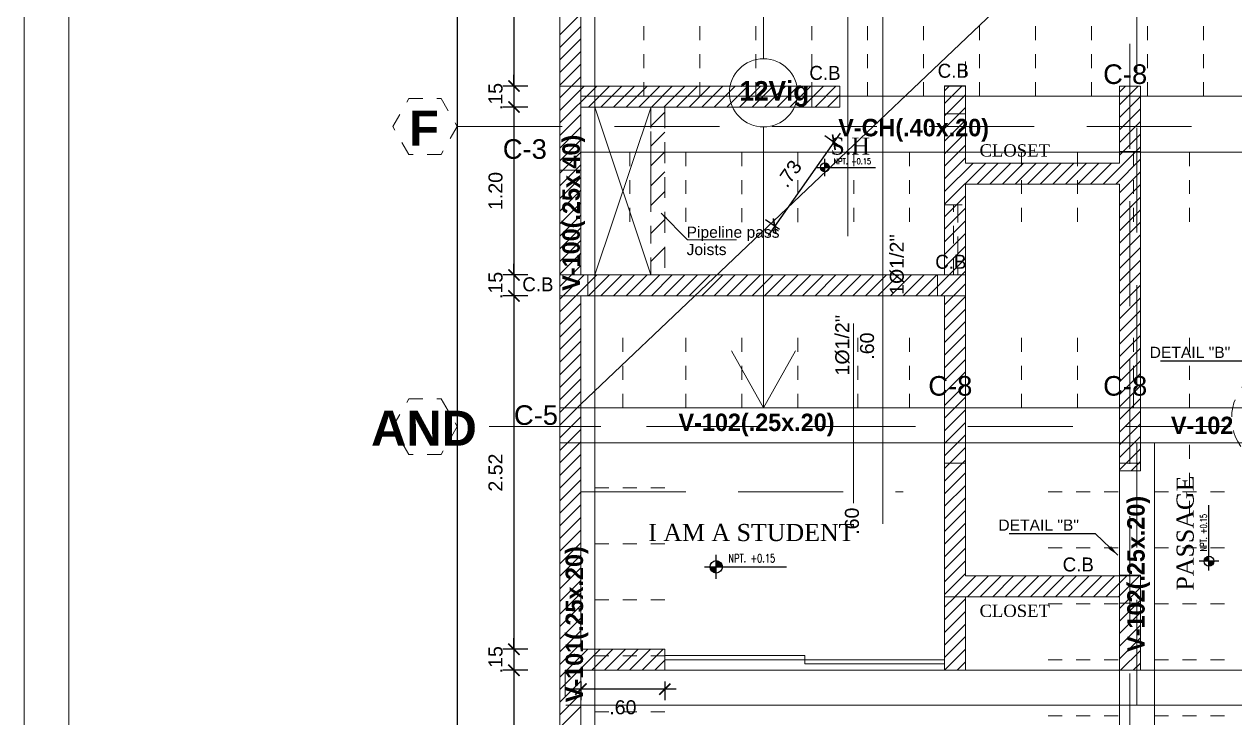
# Model space of a CAD drawing. Header units: millimetres. Extents: x -59 to 123, y 54 to 155.
# Drawn here: x 78.83 to 87.49, y 113.86 to 118.82 of the extents above; entities that cross this region are included whole.
import ezdxf
from ezdxf.enums import TextEntityAlignment as Align

# ---------------------------------------------------------------- set-up
doc = ezdxf.new("R2010")
doc.units = ezdxf.units.MM
for name, pattern in [('ACAD_ISO02W100', [15, 12, -3]), ('CONTINUA', [0]), ('DASHED', [0.75, 0.5, -0.25]), ('DASHED2', [0.375, 0.25, -0.125]), ('HIDDEN2', [0.1875, 0.125, -0.0625]), ('RAYITAS', [0.375, 0.25, -0.125])]:
    doc.linetypes.add(name, pattern=pattern)
doc.layers.get('0').update_dxf_attribs({"lineweight": 9})
doc.layers.get('Defpoints').update_dxf_attribs({"lineweight": 0})
for name, color, linetype in [('A-COT', 8, 'Continuous'), ('A-IND niveles', 8, 'Continuous'), ('A-PROY', 8, 'HIDDEN2'), ('A-TEX 010', 7, 'Continuous'), ('TEXTO', 2, 'Continuous')]:
    doc.layers.add(name, color=color, linetype=linetype)
for name, color, linetype, lineweight in [('A_mobiliario', 252, 'Continuous', 15), ('ACERO', 150, 'CONTINUA', 40), ('ACHURADO', 252, 'Continuous', 5), ('COLUMNAS', 1, 'Continuous', 53), ('COTA', 4, 'Continuous', 9), ('COTAS', 8, 'Continuous', 5), ('DET-CORTE', 86, 'Continuous', 50), ('EJES', 6, 'ACAD_ISO02W100', 5), ('HP-Mobiliario', 251, 'Continuous', 0), ('MUROS', 7, 'Continuous', 80), ('PLUMA 1', 1, 'Continuous', 9), ('TEXTO VIGAS', 2, 'Continuous', 20), ('VIDRIO', 7, 'Continuous', 5), ('VIGAS', 2, 'Continuous', 25), ('viguetas', 254, 'DASHED2', 9)]:
    doc.layers.add(name, color=color, linetype=linetype, lineweight=lineweight)
doc.styles.add('estilo1', font='arial.ttf')
doc.styles.add('Henry', font='GOTHICB.TTF')
doc.styles.add('LUIS', font='arial.ttf')
doc.styles.add('ROMANS', font='ROMANS.SHX', dxfattribs={"width": 1.35, "height": 0.29})
doc.styles.add('ROMANS 0.75', font='romans.shx', dxfattribs={"width": 0.75})
doc.styles.get("Standard").update_dxf_attribs({"font": 'arial.ttf'})
doc.styles.add('STILUS', font='arial.ttf')
doc.styles.add('style1', font='arial.ttf', dxfattribs={"height": 0.1})
doc.styles.add('style2', font='bgothm.ttf')
doc.dimstyles.new('luis', dxfattribs={"dimtxt": 0.08, "dimasz": 0.05, "dimexe": 0.05, "dimexo": 0.1, "dimgap": 0.05, "dimtad": 2, "dimzin": 4, "dimdsep": 46, "dimtxsty": 'LUIS', "dimblk": 'ARCHTICK', "dimcen": 2, "dimdle": 0.05, "dimclrd": 256, "dimclre": 256, "dimclrt": 56, "dimaunit": 1, "dimadec": 0, "dimazin": 0, "dimtfac": 1, "dimtix": 1, "dimtmove": 0, "dimatfit": 3, "dimfxl": 1, "dimlwd": -1, "dimlwe": -1, "dimarcsym": 0})
doc.dimstyles.new('luis1', dxfattribs={"dimtxt": 0.1, "dimasz": 0.08, "dimexe": 0.08, "dimexo": 0.08, "dimgap": 0.08, "dimtad": 2, "dimzin": 4, "dimdsep": 46, "dimtxsty": 'style1', "dimblk": 'ARCHTICK', "dimcen": 2, "dimdle": 0.08, "dimclrd": 256, "dimclre": 256, "dimclrt": 256, "dimadec": 0, "dimazin": 1, "dimtfac": 1, "dimtix": 1, "dimtmove": 0, "dimatfit": 3, "dimfxl": 1, "dimtolj": 1, "dimarcsym": 0})

# ---------------------------------------------------------------- blocks, each defined once
blk = doc.blocks.new('A$C37766BCA')
blk.add_line((0, 0.181), (1.22, 0.181))
blk.add_lwpolyline([(0.174, 0), (0.174, 0.361)])
at = {"const_width": 0.0923}
for points in [[(0.128, 0.181, 0.414214), (0.174, 0.135)], [(0.221, 0.181, 0.414214), (0.174, 0.227, 0.414214)]]:
    blk.add_lwpolyline(points, format="xyb", dxfattribs=at)
blk.add_circle((0.174, 0.181), 0.0923)
blk = doc.blocks.new('_ArchTick')
at = {"color": 0, "linetype": 'ByBlock', "const_width": 0.15}
blk.add_lwpolyline([(-0.5, -0.5), (0.5, 0.5)], dxfattribs=at)
blk = doc.blocks.new('*D1053')
at = {"layer": 'A-COT', "linetype": 'Continuous', "lineweight": -2, "transparency": 16777216}
for p, q in [((81.929, 121.3345), (81.929, 102.1745)), ((82.029, 121.2545), (81.849, 121.2545)), ((82.029, 102.2545), (81.849, 102.2545))]:
    blk.add_line(p, q, dxfattribs=at)
at = {"layer": 'Defpoints', "color": 0, "linetype": 'CONTINUA', "transparency": 16777216}
for p in [(82.6632, 121.2545), (81.929, 102.2545), (82.6632, 102.2545)]:
    blk.add_point(p, dxfattribs=at)
at = {"layer": 'A-COT', "linetype": 'CONTINUA', "lineweight": -2, "transparency": 16777216, "xscale": 0.08, "yscale": 0.08, "zscale": 0.08}
for p, rotation in [((81.929, 121.2545), 90), ((81.929, 102.2545), 270)]:
    blk.add_blockref('_ArchTick', p, dxfattribs=dict(at, rotation=rotation))
at = {"layer": 'A-COT', "linetype": 'CONTINUA', "lineweight": 5, "transparency": 16777216, "insert": (81.7979, 111.7545), "char_height": 0.1, "attachment_point": 5, "rotation": 90, "style": 'style1'}
blk.add_mtext('\\A1;19.00', dxfattribs=at)
blk = doc.blocks.new('*D818')
at = {"layer": 'A-COT', "linetype": 'Continuous', "lineweight": -2, "transparency": 16777216}
for p, q in [((82.3344, 121.1845), (82.3344, 118.2995)), ((82.4344, 121.1045), (82.2544, 121.1045)), ((82.4344, 118.3795), (82.2544, 118.3795))]:
    blk.add_line(p, q, dxfattribs=at)
at = {"layer": 'Defpoints', "color": 0, "linetype": 'CONTINUA', "transparency": 16777216}
for p in [(82.7377, 121.1045), (82.3344, 118.3795), (82.7377, 118.3795)]:
    blk.add_point(p, dxfattribs=at)
at = {"layer": 'A-COT', "linetype": 'CONTINUA', "lineweight": -2, "transparency": 16777216, "xscale": 0.08, "yscale": 0.08, "zscale": 0.08}
for p, rotation in [((82.3344, 121.1045), 90), ((82.3344, 118.3795), 270)]:
    blk.add_blockref('_ArchTick', p, dxfattribs=dict(at, rotation=rotation))
at = {"layer": 'A-COT', "linetype": 'CONTINUA', "lineweight": 5, "transparency": 16777216, "insert": (82.2033, 119.742), "char_height": 0.1, "attachment_point": 5, "rotation": 90, "style": 'style1'}
blk.add_mtext('\\A1;2.73', dxfattribs=at)
blk = doc.blocks.new('*D819')
at = {"layer": 'A-COT', "linetype": 'Continuous', "lineweight": -2, "transparency": 16777216}
for p, q in [((82.3344, 118.3795), (82.3344, 118.4595)), ((82.4344, 118.3795), (82.2544, 118.3795)), ((82.3344, 118.3795), (82.3344, 118.2295)), ((82.4344, 118.2295), (82.2544, 118.2295)), ((82.3344, 118.2295), (82.3344, 118.1495))]:
    blk.add_line(p, q, dxfattribs=at)
at = {"layer": 'Defpoints', "color": 0, "linetype": 'CONTINUA', "transparency": 16777216}
for p in [(82.7377, 118.3795), (82.3344, 118.2295), (82.7377, 118.2295)]:
    blk.add_point(p, dxfattribs=at)
at = {"layer": 'A-COT', "linetype": 'CONTINUA', "lineweight": -2, "transparency": 16777216, "xscale": 0.08, "yscale": 0.08, "zscale": 0.08}
for p, rotation in [((82.3344, 118.3795), 270), ((82.3344, 118.2295), 90)]:
    blk.add_blockref('_ArchTick', p, dxfattribs=dict(at, rotation=rotation))
at = {"layer": 'A-COT', "linetype": 'CONTINUA', "lineweight": 5, "transparency": 16777216, "insert": (82.2033, 118.3045), "char_height": 0.1, "attachment_point": 5, "rotation": 90, "style": 'style1'}
blk.add_mtext('\\A1;.15', dxfattribs=at)
blk = doc.blocks.new('*D820')
at = {"layer": 'A-COT', "linetype": 'Continuous', "lineweight": -2, "transparency": 16777216}
for p, q in [((82.3344, 118.3095), (82.3344, 116.9495)), ((82.4344, 118.2295), (82.2544, 118.2295)), ((82.4344, 117.0295), (82.2544, 117.0295))]:
    blk.add_line(p, q, dxfattribs=at)
at = {"layer": 'Defpoints', "color": 0, "linetype": 'CONTINUA', "transparency": 16777216}
for p in [(82.7377, 118.2295), (82.3344, 117.0295), (82.7377, 117.0295)]:
    blk.add_point(p, dxfattribs=at)
at = {"layer": 'A-COT', "linetype": 'CONTINUA', "lineweight": -2, "transparency": 16777216, "xscale": 0.08, "yscale": 0.08, "zscale": 0.08}
for p, rotation in [((82.3344, 118.2295), 90), ((82.3344, 117.0295), 270)]:
    blk.add_blockref('_ArchTick', p, dxfattribs=dict(at, rotation=rotation))
at = {"layer": 'A-COT', "linetype": 'CONTINUA', "lineweight": 5, "transparency": 16777216, "insert": (82.2033, 117.6295), "char_height": 0.1, "attachment_point": 5, "rotation": 90, "style": 'style1'}
blk.add_mtext('\\A1;1.20', dxfattribs=at)
blk = doc.blocks.new('*D821')
at = {"layer": 'A-COT', "linetype": 'Continuous', "lineweight": -2, "transparency": 16777216}
for p, q in [((82.3344, 117.0295), (82.3344, 117.1095)), ((82.4344, 117.0295), (82.2544, 117.0295)), ((82.3344, 117.0295), (82.3344, 116.8795)), ((82.4344, 116.8795), (82.2544, 116.8795)), ((82.3344, 116.8795), (82.3344, 116.7995))]:
    blk.add_line(p, q, dxfattribs=at)
at = {"layer": 'Defpoints', "color": 0, "linetype": 'CONTINUA', "transparency": 16777216}
for p in [(82.7377, 117.0295), (82.3344, 116.8795), (82.7377, 116.8795)]:
    blk.add_point(p, dxfattribs=at)
at = {"layer": 'A-COT', "linetype": 'CONTINUA', "lineweight": -2, "transparency": 16777216, "xscale": 0.08, "yscale": 0.08, "zscale": 0.08}
for p, rotation in [((82.3344, 117.0295), 270), ((82.3344, 116.8795), 90)]:
    blk.add_blockref('_ArchTick', p, dxfattribs=dict(at, rotation=rotation))
at = {"layer": 'A-COT', "linetype": 'CONTINUA', "lineweight": 5, "transparency": 16777216, "insert": (82.2033, 116.9545), "char_height": 0.1, "attachment_point": 5, "rotation": 90, "style": 'style1'}
blk.add_mtext('\\A1;.15', dxfattribs=at)
blk = doc.blocks.new('*D822')
at = {"layer": 'A-COT', "linetype": 'Continuous', "lineweight": -2, "transparency": 16777216}
for p, q in [((82.3344, 116.9595), (82.3344, 114.2745)), ((82.4344, 116.8795), (82.2544, 116.8795)), ((82.4344, 114.3545), (82.2544, 114.3545))]:
    blk.add_line(p, q, dxfattribs=at)
at = {"layer": 'Defpoints', "color": 0, "linetype": 'CONTINUA', "transparency": 16777216}
for p in [(82.7377, 116.8795), (82.3344, 114.3545), (82.7377, 114.3545)]:
    blk.add_point(p, dxfattribs=at)
at = {"layer": 'A-COT', "linetype": 'CONTINUA', "lineweight": -2, "transparency": 16777216, "xscale": 0.08, "yscale": 0.08, "zscale": 0.08}
for p, rotation in [((82.3344, 116.8795), 90), ((82.3344, 114.3545), 270)]:
    blk.add_blockref('_ArchTick', p, dxfattribs=dict(at, rotation=rotation))
at = {"layer": 'A-COT', "linetype": 'CONTINUA', "lineweight": 5, "transparency": 16777216, "insert": (82.2033, 115.617), "char_height": 0.1, "attachment_point": 5, "rotation": 90, "style": 'style1'}
blk.add_mtext('\\A1;2.52', dxfattribs=at)
blk = doc.blocks.new('*D823')
at = {"layer": 'A-COT', "linetype": 'Continuous', "lineweight": -2, "transparency": 16777216}
for p, q in [((82.3344, 114.3545), (82.3344, 114.4345)), ((82.4344, 114.3545), (82.2544, 114.3545)), ((82.3344, 114.3545), (82.3344, 114.2045)), ((82.4344, 114.2045), (82.2544, 114.2045)), ((82.3344, 114.2045), (82.3344, 114.1245))]:
    blk.add_line(p, q, dxfattribs=at)
at = {"layer": 'Defpoints', "color": 0, "linetype": 'CONTINUA', "transparency": 16777216}
for p in [(82.7377, 114.3545), (82.3344, 114.2045), (82.7377, 114.2045)]:
    blk.add_point(p, dxfattribs=at)
at = {"layer": 'A-COT', "linetype": 'CONTINUA', "lineweight": -2, "transparency": 16777216, "xscale": 0.08, "yscale": 0.08, "zscale": 0.08}
for p, rotation in [((82.3344, 114.3545), 270), ((82.3344, 114.2045), 90)]:
    blk.add_blockref('_ArchTick', p, dxfattribs=dict(at, rotation=rotation))
at = {"layer": 'A-COT', "linetype": 'CONTINUA', "lineweight": 5, "transparency": 16777216, "insert": (82.2033, 114.2795), "char_height": 0.1, "attachment_point": 5, "rotation": 90, "style": 'style1'}
blk.add_mtext('\\A1;.15', dxfattribs=at)
blk = doc.blocks.new('*D824')
at = {"layer": 'A-COT', "linetype": 'Continuous', "lineweight": -2, "transparency": 16777216}
for p, q in [((82.3344, 114.2845), (82.3344, 107.3245)), ((82.4344, 114.2045), (82.2544, 114.2045)), ((82.4344, 107.4045), (82.2544, 107.4045))]:
    blk.add_line(p, q, dxfattribs=at)
at = {"layer": 'Defpoints', "color": 0, "linetype": 'CONTINUA', "transparency": 16777216}
for p in [(82.7377, 114.2045), (82.3344, 107.4045), (82.7377, 107.4045)]:
    blk.add_point(p, dxfattribs=at)
at = {"layer": 'A-COT', "linetype": 'CONTINUA', "lineweight": -2, "transparency": 16777216, "xscale": 0.08, "yscale": 0.08, "zscale": 0.08}
for p, rotation in [((82.3344, 114.2045), 90), ((82.3344, 107.4045), 270)]:
    blk.add_blockref('_ArchTick', p, dxfattribs=dict(at, rotation=rotation))
at = {"layer": 'A-COT', "linetype": 'CONTINUA', "lineweight": 5, "transparency": 16777216, "insert": (82.2033, 110.8045), "char_height": 0.1, "attachment_point": 5, "rotation": 90, "style": 'style1'}
blk.add_mtext('\\A1;6.80', dxfattribs=at)
blk = doc.blocks.new('*D1088')
at = {"layer": 'Defpoints', "color": 0, "ltscale": 0.02, "transparency": 16777216}
for p in [(82.8132, 114.2045), (83.4132, 114.2045), (82.8132, 114.07)]:
    blk.add_point(p, dxfattribs=at)
at = {"layer": 'viguetas', "linetype": 'Continuous', "lineweight": -2, "ltscale": 0.02, "transparency": 16777216}
for p, q in [((83.4932, 114.07), (82.7332, 114.07)), ((82.8132, 114.1245), (82.8132, 113.99)), ((83.4132, 114.1245), (83.4132, 113.99))]:
    blk.add_line(p, q, dxfattribs=at)
at = {"layer": 'viguetas', "lineweight": -2, "ltscale": 0.02, "transparency": 16777216, "xscale": 0.08, "yscale": 0.08, "zscale": 0.08, "rotation": 180}
blk.add_blockref('_ArchTick', (82.8132, 114.07), dxfattribs=at)
at = {"layer": 'viguetas', "lineweight": -2, "ltscale": 0.02, "transparency": 16777216, "xscale": 0.08, "yscale": 0.08, "zscale": 0.08}
blk.add_blockref('_ArchTick', (83.4132, 114.07), dxfattribs=at)
at = {"layer": 'viguetas', "lineweight": 5, "ltscale": 0.02, "transparency": 16777216, "insert": (83.1132, 113.939), "char_height": 0.1, "attachment_point": 5, "style": 'style1'}
blk.add_mtext('\\A1;.60', dxfattribs=at)
blk = doc.blocks.new('*D1093')
at = {"layer": 'COLUMNAS', "linetype": 'Continuous', "lineweight": -2, "transparency": 16777216}
for p, q in [((84.6677, 118.0433), (84.1521, 117.3126)), ((84.6567, 117.9532), (84.5562, 118.0241)), ((84.2333, 117.3532), (84.1328, 117.4241))]:
    blk.add_line(p, q, dxfattribs=at)
at = {"layer": 'Defpoints', "color": 0, "linetype": 'CONTINUA', "transparency": 16777216}
for p in [(84.7221, 117.907), (84.1982, 117.3779), (84.2987, 117.307)]:
    blk.add_point(p, dxfattribs=at)
at = {"layer": 'COLUMNAS', "linetype": 'CONTINUA', "lineweight": -2, "transparency": 16777216, "xscale": 0.08, "yscale": 0.08, "zscale": 0.08}
for p, rotation in [((84.6216, 117.9779), 54.79081053867852), ((84.1982, 117.3779), 234.7908105386785)]:
    blk.add_blockref('_ArchTick', p, dxfattribs=dict(at, rotation=rotation))
at = {"layer": 'COLUMNAS', "linetype": 'CONTINUA', "lineweight": 5, "transparency": 16777216, "insert": (84.3028, 117.7535), "char_height": 0.1, "attachment_point": 5, "rotation": 54.79081, "style": 'style1'}
blk.add_mtext('\\A1;.73', dxfattribs=at)

msp = doc.modelspace()

# ---------------------------------------------------------------- linework, layer by layer
at = {"color": 3, "lineweight": 5, "ltscale": 0.2}
for points in [[(84.6632, 118.2295), (84.4632, 118.2295), (84.4632, 118.3795), (84.6632, 118.3795)], [(85.4132, 118.1808), (85.4132, 118.3808), (85.5632, 118.3808), (85.5632, 118.1808)], [(82.8632, 116.8795), (82.6632, 116.8795), (82.6632, 117.0295), (82.8632, 117.0295)], [(85.5632, 116.8795), (85.3632, 116.8795), (85.3632, 117.0295), (85.5632, 117.0295)], [(86.6632, 114.6834), (86.6632, 114.8834), (86.8132, 114.8834), (86.8132, 114.6834)]]:
    msp.add_lwpolyline(points, close=True, dxfattribs=at)
at = {"layer": 'A-PROY', "lineweight": 5}
for p, q in [((85.4132, 117.5295), (85.5632, 117.5295)), ((85.4777, 117.0295), (85.4777, 117.5295)), ((85.508, 117.5295), (85.508, 117.0295)), ((85.4132, 117.0295), (85.5632, 117.0295)), ((85.4132, 117.0295), (85.5632, 117.0295))]:
    msp.add_line(p, q, dxfattribs=at)
msp.add_lwpolyline([(82.8132, 117.0295), (83.3132, 117.0295), (83.3132, 118.2295), (82.8132, 118.2295), (82.8132, 117.0295)], dxfattribs=at)
at = {"layer": 'A_mobiliario', "color": 6, "lineweight": 5}
for points in [[(82.8132, 118.3795), (82.6632, 118.3795), (82.6632, 117.7795), (82.8132, 117.7795)], [(86.6632, 118.307), (86.8132, 118.307), (86.8132, 117.9116), (86.6632, 117.9116)], [(82.9132, 116.08), (82.6632, 116.08), (82.6632, 115.83), (82.9132, 115.83)], [(85.4132, 116.0795), (85.5632, 116.0795), (85.5632, 115.6841), (85.4132, 115.6841)], [(86.6632, 116.0795), (86.8132, 116.0795), (86.8132, 115.6841), (86.6632, 115.6841)]]:
    msp.add_lwpolyline(points, close=True, dxfattribs=at)
at = {"layer": 'ACERO', "lineweight": 5}
for p, q in [((84.7617, 116.6832), (84.7617, 115.3994)), ((87.8633, 114.2045), (82.7012, 114.2045)), ((82.7012, 114.0189), (82.7012, 114.2045)), ((91.1176, 113.9545), (82.7048, 113.9545))]:
    msp.add_line(p, q, dxfattribs=at)
for points in [[(84.7221, 117.307), (84.7221, 121.1698), (84.8893, 121.1698)], [(84.9721, 121.1698), (84.9721, 115.2516)]]:
    msp.add_lwpolyline(points, dxfattribs=at)
at = {"layer": 'ACHURADO', "linetype": 'DASHED', "lineweight": 5, "ltscale": 0.3}
for p, q in [((82.9132, 118.2295), (83.3132, 118.2295)), ((83.3132, 118.2295), (83.3132, 117.5495)), ((83.4132, 118.2295), (83.4132, 117.0295))]:
    msp.add_line(p, q, dxfattribs=at)
at = {"layer": 'ACHURADO', "lineweight": 5, "ltscale": 0.01}
for p, q in [((83.3132, 118.0918), (83.4132, 118.1918)), ((83.3132, 117.9504), (83.4132, 118.0504)), ((83.3132, 117.8089), (83.4132, 117.9089)), ((83.3132, 117.6675), (83.4132, 117.7675)), ((83.3132, 117.5261), (83.4132, 117.6261)), ((83.3132, 117.3261), (83.4132, 117.4261)), ((83.3132, 117.1261), (83.4132, 117.2261))]:
    msp.add_line(p, q, dxfattribs=at)
at = {"layer": 'COTAS', "linetype": 'RAYITAS', "lineweight": 5, "ltscale": 0.5}
msp.add_circle((87.822, 116.0099), 0.3563, dxfattribs=at)
at = {"layer": 'Defpoints', "lineweight": 5, "ltscale": 0.5}
msp.add_lwpolyline([(78.8336, 94.9209), (123.0836, 94.9209), (123.0836, 124.7036), (78.8336, 124.7036)], close=True, dxfattribs=at)
at = {"layer": 'DET-CORTE', "lineweight": 5, "ltscale": 0.5}
msp.add_lwpolyline([(79.1516, 95.2389), (122.7657, 95.2389), (122.7657, 124.3856), (79.1516, 124.3856)], close=True, dxfattribs=at)
at = {"layer": 'EJES', "linetype": 'DASHED', "lineweight": 5, "ltscale": 1.5}
for p, q in [((82.6632, 122.0557), (82.6632, 100.8968)), ((82.6632, 122.0557), (82.6632, 100.8968)), ((86.7382, 122.0557), (86.7382, 100.8968)), ((86.7382, 122.0557), (86.7382, 100.8968)), ((86.7882, 100.4568), (86.7882, 121.6157)), ((81.929, 118.0903), (92.0917, 118.0903)), ((85.1569, 115.9452), (81.9001, 115.9452)), ((91.9551, 115.9452), (82.3079, 115.9452))]:
    msp.add_line(p, q, dxfattribs=at)
at = {"layer": 'EJES', "lineweight": 5, "ltscale": 0.003}
for points in [[(81.5832, 117.8906), (81.4679, 118.0903), (81.5832, 118.2899), (81.8137, 118.2899), (81.929, 118.0903), (81.8137, 117.8906)], [(81.5832, 115.7456), (81.4679, 115.9452), (81.5832, 116.1448), (81.8137, 116.1448), (81.929, 115.9452), (81.8137, 115.7456)]]:
    msp.add_lwpolyline(points, close=True, dxfattribs=at)
at = {"layer": 'EJES', "linetype": 'DASHED', "lineweight": 5, "ltscale": 1.5}
msp.add_lwpolyline([(82.8129, 115.4795), (85.1167, 115.4795)], dxfattribs=at)
at = {"layer": 'HP-Mobiliario', "lineweight": 5}
msp.add_line((83.4132, 118.3795), (82.8132, 118.3795), dxfattribs=at)
msp.add_line((83.4132, 118.3795), (82.8132, 118.3795), dxfattribs=at)
at = {"layer": 'MUROS', "linetype": 'CONTINUA', "lineweight": 5, "ltscale": 0.09}
for p, q in [((82.6632, 121.2545), (82.6632, 105.8295)), ((82.8132, 121.1045), (82.8132, 118.3795)), ((82.6632, 118.7459), (82.8132, 118.8959)), ((82.6632, 118.6559), (82.8132, 118.8059)), ((82.6632, 118.5659), (82.8132, 118.7159)), ((82.6632, 118.4759), (82.8132, 118.6259)), ((82.6632, 118.3859), (82.8132, 118.5359)), ((82.6632, 118.2959), (82.8132, 118.4459)), ((82.6632, 118.2059), (82.8368, 118.3795)), ((82.6632, 118.1159), (82.9268, 118.3795)), ((82.8132, 118.3795), (84.6632, 118.3795)), ((82.8668, 118.2295), (83.0168, 118.3795)), ((82.9568, 118.2295), (83.1068, 118.3795)), ((83.0468, 118.2295), (83.1968, 118.3795)), ((83.1368, 118.2295), (83.2868, 118.3795)), ((83.2268, 118.2295), (83.3768, 118.3795)), ((83.3168, 118.2295), (83.4668, 118.3795)), ((83.4068, 118.2295), (83.5568, 118.3795)), ((83.4968, 118.2295), (83.6468, 118.3795)), ((83.5868, 118.2295), (83.7368, 118.3795)), ((83.6768, 118.2295), (83.8268, 118.3795)), ((83.7668, 118.2295), (83.9168, 118.3795)), ((83.8568, 118.2295), (84.0068, 118.3795)), ((83.9468, 118.2295), (84.0968, 118.3795)), ((84.0368, 118.2295), (84.1868, 118.3795)), ((84.1268, 118.2295), (84.2768, 118.3795)), ((84.2168, 118.2295), (84.3668, 118.3795)), ((84.3068, 118.2295), (84.4568, 118.3795)), ((84.3968, 118.2295), (84.5468, 118.3795)), ((84.4868, 118.2295), (84.6368, 118.3795)), ((84.5768, 118.2295), (84.6632, 118.3159)), ((85.4132, 118.3459), (85.4468, 118.3795)), ((85.4132, 118.2559), (85.5368, 118.3795)), ((85.4132, 118.3795), (85.4132, 117.0295)), ((85.4132, 118.1659), (85.5632, 118.3159)), ((85.5632, 118.3795), (85.5632, 117.8295)), ((86.6632, 118.3359), (86.7068, 118.3795)), ((86.6632, 118.2459), (86.7968, 118.3795)), ((86.6632, 118.3795), (86.6632, 117.8295)), ((86.8132, 118.3795), (86.6632, 118.3795)), ((86.6632, 118.1559), (86.8132, 118.3059)), ((86.8132, 118.3795), (86.8132, 115.6296)), ((82.8132, 118.2295), (84.6632, 118.2295)), ((82.8132, 118.2295), (82.8132, 117.0295)), ((85.4132, 118.0759), (85.5632, 118.2259)), ((86.6632, 118.0659), (86.8132, 118.2159)), ((82.6632, 118.0259), (82.8132, 118.1759)), ((85.4132, 117.9859), (85.5632, 118.1359)), ((82.6632, 117.9359), (82.8132, 118.0859)), ((85.4132, 117.8959), (85.5632, 118.0459)), ((86.6632, 117.9759), (86.8132, 118.1259)), ((82.6632, 117.8459), (82.8132, 117.9959)), ((85.4132, 117.8059), (85.5632, 117.9559)), ((86.6632, 117.8859), (86.8132, 118.0359)), ((82.6632, 117.7559), (82.8132, 117.9059)), ((86.5468, 117.6795), (86.8132, 117.9459)), ((82.6632, 117.6659), (82.8132, 117.8159)), ((85.4132, 117.7159), (85.5632, 117.8659)), ((85.4132, 117.6259), (85.6168, 117.8295)), ((85.4132, 117.5359), (85.7068, 117.8295)), ((85.5632, 117.8295), (86.6632, 117.8295)), ((85.6468, 117.6795), (85.7968, 117.8295)), ((85.7368, 117.6795), (85.8868, 117.8295)), ((85.8268, 117.6795), (85.9768, 117.8295)), ((85.9168, 117.6795), (86.0668, 117.8295)), ((86.0068, 117.6795), (86.1568, 117.8295)), ((86.0968, 117.6795), (86.2468, 117.8295)), ((86.1868, 117.6795), (86.3368, 117.8295)), ((86.2768, 117.6795), (86.4268, 117.8295)), ((86.3668, 117.6795), (86.5168, 117.8295)), ((86.4568, 117.6795), (86.6068, 117.8295)), ((86.6368, 117.6795), (86.8132, 117.8559)), ((82.6632, 117.5759), (82.8132, 117.7259)), ((86.6632, 117.6159), (86.8132, 117.7659)), ((82.6632, 117.4859), (82.8132, 117.6359)), ((85.5632, 117.6795), (86.6632, 117.6795)), ((85.5632, 117.6795), (85.5632, 114.8795)), ((86.6632, 117.6795), (86.6632, 115.6296)), ((86.6632, 117.5259), (86.8132, 117.6759)), ((82.6632, 117.3959), (82.8132, 117.5459)), ((85.4132, 117.4459), (85.5632, 117.5959)), ((86.6632, 117.4359), (86.8132, 117.5859)), ((82.6632, 117.3059), (82.8132, 117.4559)), ((85.4132, 117.3559), (85.5632, 117.5059)), ((86.6632, 117.3459), (86.8132, 117.4959)), ((82.6632, 117.2159), (82.8132, 117.3659)), ((85.4132, 117.2659), (85.5632, 117.4159)), ((86.6632, 117.2559), (86.8132, 117.4059)), ((82.6632, 117.1259), (82.8132, 117.2759)), ((85.4132, 117.1759), (85.5632, 117.3259)), ((86.6632, 117.1659), (86.8132, 117.3159)), ((82.6632, 117.0359), (82.8132, 117.1859)), ((85.4132, 117.0859), (85.5632, 117.2359)), ((86.6632, 117.0759), (86.8132, 117.2259)), ((82.6632, 116.9459), (82.8132, 117.0959)), ((85.2968, 116.8795), (85.5632, 117.1459)), ((86.6632, 116.9859), (86.8132, 117.1359)), ((82.6632, 116.8559), (82.8368, 117.0295)), ((82.6632, 116.7659), (82.9268, 117.0295)), ((82.8132, 117.0295), (85.4132, 117.0295)), ((82.8668, 116.8795), (83.0168, 117.0295)), ((82.9568, 116.8795), (83.1068, 117.0295)), ((83.0468, 116.8795), (83.1968, 117.0295)), ((83.1368, 116.8795), (83.2868, 117.0295)), ((83.2268, 116.8795), (83.3768, 117.0295)), ((83.3168, 116.8795), (83.4668, 117.0295)), ((83.4068, 116.8795), (83.5568, 117.0295)), ((83.4968, 116.8795), (83.6468, 117.0295)), ((83.5868, 116.8795), (83.7368, 117.0295)), ((83.6768, 116.8795), (83.8268, 117.0295)), ((83.7668, 116.8795), (83.9168, 117.0295)), ((83.8568, 116.8795), (84.0068, 117.0295)), ((83.9468, 116.8795), (84.0968, 117.0295)), ((84.0368, 116.8795), (84.1868, 117.0295)), ((84.1268, 116.8795), (84.2768, 117.0295)), ((84.2168, 116.8795), (84.3668, 117.0295)), ((84.3068, 116.8795), (84.4568, 117.0295)), ((84.3968, 116.8795), (84.5468, 117.0295)), ((84.4868, 116.8795), (84.6368, 117.0295)), ((84.5768, 116.8795), (84.7268, 117.0295)), ((84.6668, 116.8795), (84.8168, 117.0295)), ((84.7568, 116.8795), (84.9068, 117.0295)), ((84.8468, 116.8795), (84.9968, 117.0295)), ((84.9368, 116.8795), (85.0868, 117.0295)), ((85.0268, 116.8795), (85.1768, 117.0295)), ((85.1168, 116.8795), (85.2668, 117.0295)), ((85.2068, 116.8795), (85.3568, 117.0295)), ((85.3868, 116.8795), (85.5632, 117.0559)), ((86.6632, 116.8959), (86.8132, 117.0459)), ((85.4132, 116.8159), (85.5632, 116.9659)), ((86.6632, 116.8059), (86.8132, 116.9559)), ((82.8132, 116.8795), (82.8132, 114.3545)), ((82.8132, 116.8795), (85.4132, 116.8795)), ((85.4132, 116.8795), (85.4132, 114.2045)), ((85.4132, 116.7259), (85.5632, 116.8759)), ((86.6632, 116.7159), (86.8132, 116.8659)), ((82.6632, 116.6759), (82.8132, 116.8259)), ((85.4132, 116.6359), (85.5632, 116.7859)), ((86.6632, 116.6259), (86.8132, 116.7759)), ((82.6632, 116.5859), (82.8132, 116.7359)), ((85.4132, 116.5459), (85.5632, 116.6959)), ((86.6632, 116.5359), (86.8132, 116.6859)), ((82.6632, 116.4959), (82.8132, 116.6459)), ((85.4132, 116.4559), (85.5632, 116.6059)), ((86.6632, 116.4459), (86.8132, 116.5959)), ((82.6632, 116.4059), (82.8132, 116.5559)), ((85.4132, 116.3659), (85.5632, 116.5159)), ((86.6632, 116.3559), (86.8132, 116.5059)), ((82.6632, 116.3159), (82.8132, 116.4659)), ((85.4132, 116.2759), (85.5632, 116.4259)), ((86.6632, 116.2659), (86.8132, 116.4159)), ((82.6632, 116.2259), (82.8132, 116.3759)), ((85.4132, 116.1859), (85.5632, 116.3359)), ((86.6632, 116.1759), (86.8132, 116.3259)), ((82.6632, 116.1359), (82.8132, 116.2859)), ((85.4132, 116.0959), (85.5632, 116.2459)), ((86.6632, 116.0859), (86.8132, 116.2359)), ((82.6632, 116.0459), (82.8132, 116.1959)), ((85.4132, 116.0059), (85.5632, 116.1559)), ((86.6632, 115.9959), (86.8132, 116.1459)), ((82.6632, 115.9559), (82.8132, 116.1059)), ((85.4132, 115.9159), (85.5632, 116.0659)), ((86.6632, 115.9059), (86.8132, 116.0559)), ((82.6632, 115.8659), (82.8132, 116.0159)), ((85.4132, 115.8259), (85.5632, 115.9759)), ((86.6632, 115.8159), (86.8132, 115.9659)), ((82.6632, 115.7759), (82.8132, 115.9259)), ((85.4132, 115.7359), (85.5632, 115.8859)), ((82.6632, 115.6859), (82.8132, 115.8359)), ((85.4132, 115.6459), (85.5632, 115.7959)), ((86.6632, 115.7259), (86.8132, 115.8759)), ((82.6632, 115.5959), (82.8132, 115.7459)), ((85.4132, 115.5559), (85.5632, 115.7059)), ((86.6632, 115.6359), (86.8132, 115.7859)), ((82.6632, 115.5059), (82.8132, 115.6559)), ((86.6632, 115.6296), (86.8132, 115.6296)), ((86.7469, 115.6296), (86.8132, 115.6959)), ((82.6632, 115.4159), (82.8132, 115.5659)), ((85.4132, 115.4659), (85.5632, 115.6159)), ((82.6632, 115.3259), (82.8132, 115.4759)), ((85.4132, 115.3759), (85.5632, 115.5259)), ((82.6632, 115.2359), (82.8132, 115.3859)), ((85.4132, 115.2859), (85.5632, 115.4359)), ((82.6632, 115.1459), (82.8132, 115.2959)), ((85.4132, 115.1959), (85.5632, 115.3459)), ((82.6632, 115.0559), (82.8132, 115.2059)), ((85.4132, 115.1059), (85.5632, 115.2559)), ((82.6632, 114.9659), (82.8132, 115.1159)), ((85.4132, 115.0159), (85.5632, 115.1659)), ((82.6632, 114.8759), (82.8132, 115.0259)), ((85.4132, 114.9259), (85.5632, 115.0759)), ((82.6632, 114.7859), (82.8132, 114.9359)), ((85.4132, 114.8359), (85.5632, 114.9859)), ((82.6632, 114.6959), (82.8132, 114.8459)), ((85.4132, 114.7459), (85.5632, 114.8959)), ((85.4868, 114.7295), (85.6368, 114.8795)), ((85.5632, 114.8795), (86.8132, 114.8795)), ((85.5768, 114.7295), (85.7268, 114.8795)), ((85.6668, 114.7295), (85.8168, 114.8795)), ((85.7568, 114.7295), (85.9068, 114.8795)), ((85.8468, 114.7295), (85.9968, 114.8795)), ((85.9368, 114.7295), (86.0868, 114.8795)), ((86.0268, 114.7295), (86.1768, 114.8795)), ((86.1168, 114.7295), (86.2668, 114.8795)), ((86.2068, 114.7295), (86.3568, 114.8795)), ((86.2968, 114.7295), (86.4468, 114.8795)), ((86.3868, 114.7295), (86.5368, 114.8795)), ((86.4768, 114.7295), (86.6268, 114.8795)), ((86.5668, 114.7295), (86.7168, 114.8795)), ((86.6568, 114.7295), (86.8068, 114.8795)), ((86.8132, 114.8795), (86.8132, 114.2045)), ((82.6632, 114.6059), (82.8132, 114.7559)), ((86.6632, 114.6459), (86.8132, 114.7959)), ((82.6632, 114.5159), (82.8132, 114.6659)), ((85.4132, 114.6545), (85.4882, 114.7295)), ((85.4132, 114.5645), (85.5632, 114.7145)), ((85.5632, 114.7295), (86.6632, 114.7295)), ((85.5632, 114.2045), (85.5632, 114.7295)), ((86.6632, 114.7295), (86.6632, 114.2045)), ((86.6632, 114.5559), (86.8132, 114.7059)), ((85.4132, 114.4745), (85.5632, 114.6245)), ((86.6632, 114.4659), (86.8132, 114.6159)), ((82.6632, 114.4259), (82.8132, 114.5759)), ((85.4132, 114.3845), (85.5632, 114.5345)), ((86.6632, 114.3759), (86.8132, 114.5259)), ((82.6632, 114.3359), (82.8132, 114.4859)), ((85.4132, 114.2945), (85.5632, 114.4445)), ((86.6632, 114.2859), (86.8132, 114.4359)), ((82.6632, 114.2459), (82.8132, 114.3959)), ((82.6632, 114.1559), (82.8618, 114.3545)), ((82.6632, 114.0659), (82.9518, 114.3545)), ((83.4132, 114.3545), (82.8132, 114.3545)), ((82.8918, 114.2045), (83.0418, 114.3545)), ((82.9818, 114.2045), (83.1318, 114.3545)), ((83.0718, 114.2045), (83.2218, 114.3545)), ((83.1618, 114.2045), (83.3118, 114.3545)), ((83.2518, 114.2045), (83.4018, 114.3545)), ((83.4132, 114.2045), (83.4132, 114.3545)), ((85.4132, 114.2045), (85.5632, 114.3545)), ((86.6718, 114.2045), (86.8132, 114.3459)), ((83.3418, 114.2045), (83.4132, 114.2759)), ((85.5032, 114.2045), (85.5632, 114.2645)), ((86.7618, 114.2045), (86.8132, 114.2559)), ((82.8132, 114.2045), (82.8132, 107.4045)), ((83.4132, 114.2045), (82.8132, 114.2045)), ((85.5632, 114.2045), (85.4132, 114.2045)), ((86.8132, 114.2045), (86.6632, 114.2045)), ((82.6632, 113.9759), (82.8132, 114.1259)), ((82.6632, 113.8859), (82.8132, 114.0359)), ((82.6632, 113.7959), (82.8132, 113.9459))]:
    msp.add_line(p, q, dxfattribs=at)
at = {"layer": 'MUROS', "color": 1, "lineweight": 5}
for p, q in [((84.6632, 118.3795), (84.6632, 118.2295)), ((85.4132, 118.3795), (85.5632, 118.3795))]:
    msp.add_line(p, q, dxfattribs=at)
at = {"layer": 'MUROS', "linetype": 'CONTINUA', "lineweight": 5, "ltscale": 0.09}
for points in [[(82.6632, 105.8295), (82.6632, 121.2545), (88.2632, 121.2545), (88.2632, 120.5545), (88.1132, 120.5545), (88.1132, 121.1045), (82.8132, 121.1045), (82.8132, 118.3795), (84.6632, 118.3795), (84.6632, 118.2295), (82.8132, 118.2295)], [(82.8132, 118.2295), (82.8132, 117.0295), (85.4132, 117.0295), (85.4132, 118.3795), (85.5632, 118.3795), (85.5632, 117.8295), (86.6632, 117.8295), (86.6632, 118.3795), (86.8132, 118.3795), (86.8132, 115.6296), (86.6632, 115.6296), (86.6632, 117.6795), (85.5632, 117.6795), (85.5632, 114.8795), (86.8132, 114.8795), (86.8132, 114.2045), (86.6632, 114.2045), (86.6632, 114.7295), (85.4132, 114.7295), (85.4132, 116.8795), (82.8132, 116.8795), (82.8132, 114.3545), (83.4132, 114.3545), (83.4132, 114.2045), (82.8132, 114.2045), (82.8132, 107.4045)]]:
    msp.add_lwpolyline(points, dxfattribs=at)
msp.add_lwpolyline([(83.4132, 118.3795), (82.8132, 118.3795)], close=True, dxfattribs=at)
at = {"layer": 'PLUMA 1', "lineweight": 5}
for points in [[(82.8132, 116.1059), (88.2318, 121.2545)], [(84.1185, 118.575), (84.1185, 119.302)], [(84.1185, 116.08), (84.1185, 118.0873)], [(84.1185, 116.08), (83.8889, 116.4883)], [(84.1185, 116.08), (84.3481, 116.4883)]]:
    msp.add_lwpolyline(points, dxfattribs=at)
msp.add_circle((84.1185, 118.3312), 0.2439, dxfattribs=at)
at = {"layer": 'VIDRIO', "lineweight": 5}
for p, q in [((84.4132, 114.3095), (83.4132, 114.3095)), ((83.4132, 114.2795), (85.4132, 114.2795)), ((84.4132, 114.3095), (84.4132, 114.2495)), ((85.4132, 114.2495), (84.4132, 114.2495))]:
    msp.add_line(p, q, dxfattribs=at)
at = {"layer": 'VIGAS', "linetype": 'CONTINUA', "lineweight": 5}
for p, q in [((82.9132, 118.2295), (83.3132, 117.0295)), ((83.3132, 118.2245), (82.9132, 117.0295))]:
    msp.add_line(p, q, dxfattribs=at)
for points in [[(82.9132, 105.8295), (82.6632, 105.8295), (82.6632, 121.2545), (82.9132, 121.2545)], [(82.8132, 118.307), (91.1632, 118.307), (91.1632, 117.907), (82.8132, 117.907)], [(82.9132, 116.08), (91.1632, 116.0795), (91.1632, 115.8295), (82.9132, 115.83)], [(86.6632, 105.8295), (86.9133, 105.8295), (86.9133, 115.8297), (86.6632, 115.8297)]]:
    msp.add_lwpolyline(points, close=True, dxfattribs=at)
at = {"layer": 'viguetas', "lineweight": 5, "ltscale": 0.02}
for points in [[(83.2632, 118.307), (83.2632, 118.807)], [(83.6632, 118.307), (83.6632, 118.807)], [(84.0632, 118.307), (84.0632, 118.807)], [(84.4632, 118.307), (84.4632, 118.807)], [(84.8632, 118.307), (84.8632, 118.807)], [(85.2632, 118.307), (85.2632, 118.807)], [(85.6632, 118.307), (85.6632, 118.807)], [(86.0632, 118.307), (86.0632, 118.807)], [(86.4632, 118.307), (86.4632, 118.807)], [(86.8632, 118.307), (86.8632, 118.807)], [(87.2632, 118.307), (87.2632, 118.807)], [(85.5633, 118.0555), (85.5633, 118.5555)], [(83.1633, 117.4081), (83.1633, 117.9081)], [(83.5633, 117.4081), (83.5633, 117.9081)], [(83.9633, 117.407), (83.9633, 117.907)], [(84.3633, 117.407), (84.3633, 117.907)], [(84.7633, 117.4081), (84.7633, 117.9081)], [(85.1633, 117.4081), (85.1633, 117.9081)], [(85.9633, 117.4081), (85.9633, 117.9081)], [(86.3633, 117.4081), (86.3633, 117.9081)], [(86.7633, 117.4081), (86.7633, 117.9081)], [(87.1633, 117.4081), (87.1633, 117.9081)], [(83.1136, 116.5799), (83.1136, 116.0799)], [(83.5633, 116.5799), (83.5633, 116.0799)], [(83.9633, 116.5799), (83.9633, 116.0799)], [(84.3633, 116.5799), (84.3633, 116.0799)], [(84.7941, 116.5799), (84.7941, 116.0799)], [(85.1633, 116.5799), (85.1633, 116.0799)], [(85.5633, 116.5799), (85.5633, 116.0799)], [(85.9633, 116.5799), (85.9633, 116.0799)], [(86.3633, 116.5799), (86.3633, 116.0799)], [(86.7633, 116.5799), (86.7633, 116.0799)], [(87.1633, 116.5799), (87.1633, 116.0799)], [(87.1633, 115.8146), (87.1633, 115.3146)], [(83.4132, 115.5079), (82.9132, 115.5079)], [(86.6546, 115.4797), (86.1546, 115.4797)], [(87.4133, 115.4797), (86.9133, 115.4797)], [(83.4132, 115.1079), (82.9132, 115.1079)], [(86.6546, 115.0797), (86.1546, 115.0797)], [(87.4133, 115.0797), (86.9133, 115.0797)], [(83.4132, 114.7079), (82.9132, 114.7079)], [(86.6546, 114.6797), (86.1546, 114.6797)], [(87.4133, 114.6797), (86.9133, 114.6797)], [(83.4132, 114.3079), (82.9132, 114.3079)], [(86.6546, 114.2797), (86.1546, 114.2797)], [(87.4133, 114.2797), (86.9133, 114.2797)], [(83.4132, 113.9079), (82.9132, 113.9079)], [(86.6546, 113.8797), (86.1546, 113.8797)], [(87.4133, 113.8797), (86.9133, 113.8797)]]:
    msp.add_lwpolyline(points, dxfattribs=at)

# ---------------------------------------------------------------- block references
at = {"layer": 'A-IND niveles', "lineweight": 5}
for p, xscale, yscale, zscale in [((84.4972, 117.7357), 0.3456000000000008, 0.3456000000000008, 0.3456000000000008), ((83.6969, 114.8567), 0.4800000000000012, 0.4800000000000012, 0.4800000000000012)]:
    msp.add_blockref('A$C37766BCA', p, dxfattribs=dict(at, xscale=xscale, yscale=yscale, zscale=zscale))
at = {"layer": 'A-IND niveles', "lineweight": 5, "xscale": 0.3840000000000011, "yscale": 0.3840000000000011, "zscale": 0.3840000000000011, "rotation": 90}
msp.add_blockref('A$C37766BCA', (87.3725, 114.9168), dxfattribs=at)

# ---------------------------------------------------------------- texts
at = {"layer": 'A-IND niveles', "lineweight": 5, "style": 'ROMANS 0.75', "width": 0.75}
for height, p in [(0.04147, (84.6197, 117.8211)), (0.0576, (83.8671, 114.9754))]:
    msp.add_text('NPT. +0.15', height=height, dxfattribs=at).set_placement(p)
msp.add_text('NPT. +0.15', height=0.04608, rotation=90, dxfattribs=at).set_placement((87.287, 115.0532))
at = {"layer": 'A-TEX 010', "lineweight": 5, "attachment_point": 2, "style": 'ROMANS'}
for s, insert, char_height in [('{\\fTimes New Roman|b0|i0|c0|p18;S.H}', (84.7383, 118.0117), 0.1224), ('{\\fTimes New Roman|b0|i0|c0|p18;CLOSET}', (85.9144, 117.9636), 0.088128), ('{\\fTimes New Roman|b0|i0|c0|p18;I AM A STUDENT}', (84.0318, 115.2501), 0.1224), ('{\\fTimes New Roman|b0|i0|c0|p18;CLOSET}', (85.9144, 114.6732), 0.088128)]:
    msp.add_mtext(s, dxfattribs=dict(at, insert=insert, char_height=char_height))
at = {"layer": 'A-TEX 010', "lineweight": 5, "insert": (87.0716, 115.1847), "char_height": 0.1224, "attachment_point": 2, "rotation": 90, "style": 'ROMANS'}
msp.add_mtext('{\\fTimes New Roman|b0|i0|c0|p18;PASSAGE}', dxfattribs=at)
at = {"layer": 'COTAS', "color": 3, "linetype": 'RAYITAS', "lineweight": 5, "ltscale": 0.2, "style": 'style2'}
for p in [(84.4464, 118.5236), (85.3636, 118.5389), (85.3464, 117.1736), (82.3944, 117.0126), (86.2573, 115.0102)]:
    msp.add_text('C.B', height=0.1, dxfattribs=at).set_placement(p, align=Align.TOP_LEFT)
at = {"layer": 'COTAS', "lineweight": 5, "style": 'LUIS'}
for p in [(86.8791, 116.4362), (85.7973, 115.2017)]:
    msp.add_text('DETAIL "B"', height=0.08, dxfattribs=at).set_placement(p)
at = {"layer": 'EJES', "lineweight": 5, "char_height": 0.25, "width": 0.015384, "attachment_point": 2, "style": 'STILUS'}
for s, insert in [('{\\fArial|b1|i0|c0|p34;F}', (81.6914, 118.2043)), ('{\\fArial|b1|i0|c0|p34;AND}', (81.6914, 116.0593))]:
    msp.add_mtext(s, dxfattribs=dict(at, insert=insert))
at = {"layer": 'TEXTO', "lineweight": 5, "style": 'LUIS'}
for s, p in [('C-8', (86.5466, 118.3945)), ('C-3', (82.2548, 117.8594)), ('C-8', (85.2966, 116.1669)), ('C-8', (86.5466, 116.1669)), ('C-5', (82.3344, 115.958))]:
    msp.add_text(s, height=0.14, dxfattribs=at).set_placement(p)
at = {"layer": 'TEXTO', "lineweight": 5, "ltscale": 0.1, "style": 'estilo1'}
for s, p in [('Pipeline pass', (83.5686, 117.2953)), ('Joists', (83.5686, 117.1714))]:
    msp.add_text(s, height=0.08, dxfattribs=at).set_placement(p)
at = {"layer": 'TEXTO', "lineweight": 5, "style": 'LUIS'}
for s, p in [("1%%C1/2''", (85.0214, 116.8874)), ("1%%C1/2''", (84.6314, 116.311)), ('.60', (84.8086, 116.424)), ('.60', (84.7005, 115.1724))]:
    msp.add_text(s, height=0.1, rotation=90, dxfattribs=at).set_placement(p, align=Align.TOP_LEFT)
at = {"layer": 'TEXTO VIGAS', "linetype": 'Continuous', "lineweight": 5, "style": 'Henry'}
for s, p in [('V-CH(.40x.20)', (84.6529, 118.0201)), ('V-102(.25x.20)', (83.511, 115.9136)), ('V-102', (87.0312, 115.8917))]:
    msp.add_text(s, height=0.125, dxfattribs=at).set_placement(p)
for s, p in [('V-100(.25x.40)', (82.8057, 116.9165)), ('V-102(.25x.20)', (86.8436, 114.3356)), ('V-101(.25x.20)', (82.8289, 113.9756))]:
    msp.add_text(s, height=0.125, rotation=90, dxfattribs=at).set_placement(p)
at = {"layer": 'TEXTO VIGAS', "lineweight": 5, "insert": (83.9466, 118.2319), "char_height": 0.14, "width": 2.366461, "attachment_point": 7}
msp.add_mtext('{\\fCentury Gothic|b1|i0|c0|p34;12Vig}', dxfattribs=at)

# ---------------------------------------------------------------- dimensions: what is measured, and where the dimension line sits
at = {"layer": 'A-COT', "linetype": 'CONTINUA', "lineweight": 5}
for base, p1, p2, override, picture, middle in [((81.929, 102.2545), (82.6632, 121.2545), (82.6632, 102.2545), {"dimfxl": 0.1, "dimfxlon": 1, "dimarcsym": 2}, '*D1053', (81.7979, 111.7545)), ((82.3344033, 118.379462222), (82.737732816, 121.104462225), (82.737732816, 118.379462222), {"dimtmove": 1, "dimfxl": 0.1, "dimfxlon": 1, "dimarcsym": 2}, '*D818', (82.203311895, 119.741962223)), ((82.3344, 118.2295), (82.7377, 118.3795), (82.7377, 118.2295), {"dimtmove": 1, "dimfxl": 0.1, "dimfxlon": 1, "dimarcsym": 2}, '*D819', (82.2033, 118.3045)), ((82.3344, 117.0295), (82.7377, 118.2295), (82.7377, 117.0295), {"dimtmove": 1, "dimfxl": 0.1, "dimfxlon": 1, "dimarcsym": 2}, '*D820', (82.2033, 117.6295)), ((82.3344, 116.8795), (82.7377, 117.0295), (82.7377, 116.8795), {"dimtmove": 1, "dimfxl": 0.1, "dimfxlon": 1, "dimarcsym": 2}, '*D821', (82.2033, 116.9545)), ((82.3344033, 114.354462225), (82.737732816, 116.879462222), (82.737732816, 114.354462225), {"dimtmove": 1, "dimfxl": 0.1, "dimfxlon": 1, "dimarcsym": 2}, '*D822', (82.203346001, 115.616962223)), ((82.3344, 114.2045), (82.7377, 114.3545), (82.7377, 114.2045), {"dimtmove": 1, "dimfxl": 0.1, "dimfxlon": 1, "dimarcsym": 2}, '*D823', (82.2033, 114.2795)), ((82.3344, 107.4045), (82.7377, 114.2045), (82.7377, 107.4045), {"dimtmove": 1, "dimfxl": 0.1, "dimfxlon": 1, "dimarcsym": 2}, '*D824', (82.2033, 110.8045))]:
    dim = msp.add_linear_dim(base=base, p1=p1, p2=p2, angle=90, dimstyle='luis1', override=override, dxfattribs=at)
    dim.commit()
    dim.dimension.update_dxf_attribs({"geometry": picture, "text_midpoint": middle})
at = {"layer": 'COLUMNAS', "linetype": 'CONTINUA', "lineweight": 5}
dim = msp.add_aligned_dim(p1=(84.7221, 117.907), p2=(84.2987, 117.307), distance=-0.123, dimstyle='luis1', override={"dimfxl": 0.18, "dimfxlon": 1, "dimarcsym": 2}, dxfattribs=at)
dim.commit()
dim.dimension.update_dxf_attribs({"geometry": '*D1093', "text_midpoint": (84.3028, 117.7535)})
at = {"layer": 'viguetas', "lineweight": 5, "ltscale": 0.02}
dim = msp.add_linear_dim(base=(82.8132, 114.07), p1=(83.4132, 114.2045), p2=(82.8132, 114.2045), dimstyle='luis1', override={"dimfxl": 0.1, "dimfxlon": 1, "dimarcsym": 2}, dxfattribs=at)
dim.commit()
dim.dimension.update_dxf_attribs({"geometry": '*D1088', "text_midpoint": (83.1132, 113.939)})

# ---------------------------------------------------------------- leaders
at = {"layer": 'COTA', "lineweight": 5}
msp.add_leader([(83.3867, 117.4701), (83.5754, 117.2816), (83.9255, 117.2816)], dimstyle='luis', override={"dimlfac": 0.5}, dxfattribs=at)
at = {"layer": 'COTAS', "lineweight": 5}
for points in [[(87.7335, 116.2613), (87.5741, 116.4127), (86.9554, 116.4127)], [(86.6517, 115.0268), (86.4923, 115.1782), (85.8736, 115.1782)]]:
    msp.add_leader(points, dimstyle='luis1', dxfattribs=at)

doc.saveas('drawing.dxf')
